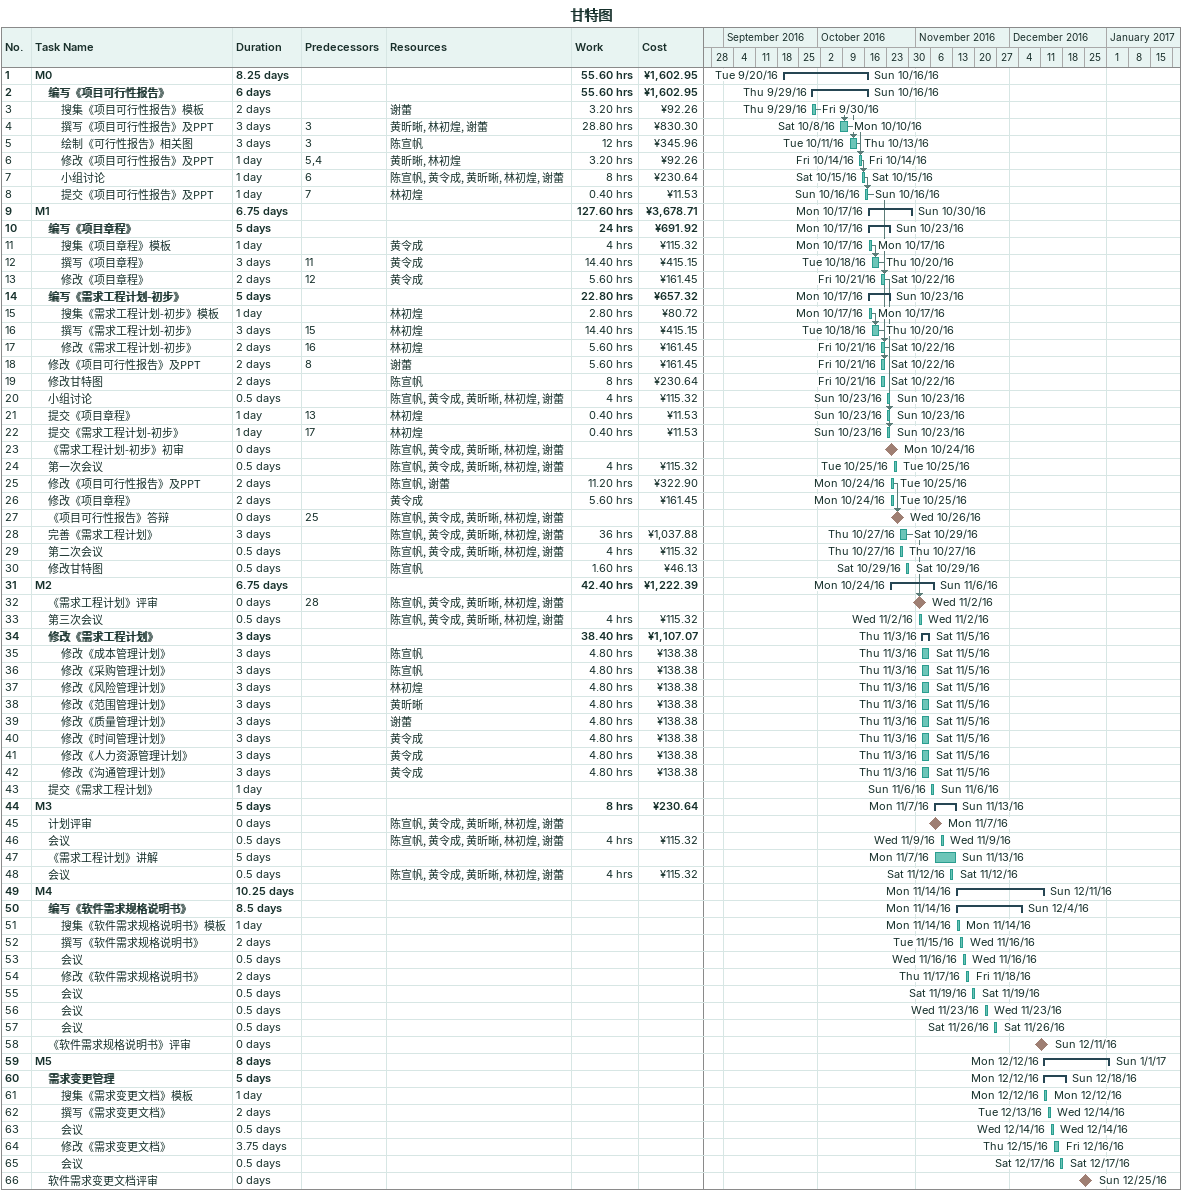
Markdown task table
甘特图

| ID | Level | Task | Duration | Start | Finish | Predecessors | Resources | Work (h) | Cost (¥) |
|---|---|---|---|---|---|---|---|---|---|
| 1 | 1 | **M0** | 8.25d | 2016-09-20 | 2016-10-16 |  |  | 55.60 | 1602.95 |
| 2 | 2 | **编写《项目可行性报告》** | 6d | 2016-09-29 | 2016-10-16 |  |  | 55.60 | 1602.95 |
| 3 | 3 | 搜集《项目可行性报告》模板 | 2d | 2016-09-29 | 2016-09-30 |  | 谢蕾 | 3.20 | 92.26 |
| 4 | 3 | 撰写《项目可行性报告》及PPT | 3d | 2016-10-08 | 2016-10-10 | 3 | 黄昕晰, 林初煌, 谢蕾 | 28.80 | 830.30 |
| 5 | 3 | 绘制《可行性报告》相关图 | 3d | 2016-10-11 | 2016-10-13 | 3 | 陈宣帆 | 12 | 345.96 |
| 6 | 3 | 修改《项目可行性报告》及PPT | 1d | 2016-10-14 | 2016-10-14 | 5, 4 | 黄昕晰, 林初煌 | 3.20 | 92.26 |
| 7 | 3 | 小组讨论 | 1d | 2016-10-15 | 2016-10-15 | 6 | 陈宣帆, 黄令成, 黄昕晰, 林初煌, 谢蕾 | 8 | 230.64 |
| 8 | 3 | 提交《项目可行性报告》及PPT | 1d | 2016-10-16 | 2016-10-16 | 7 | 林初煌 | 0.40 | 11.53 |
| 9 | 1 | **M1** | 6.75d | 2016-10-17 | 2016-10-30 |  |  | 127.60 | 3678.71 |
| 10 | 2 | **编写《项目章程》** | 5d | 2016-10-17 | 2016-10-23 |  |  | 24 | 691.92 |
| 11 | 3 | 搜集《项目章程》模板 | 1d | 2016-10-17 | 2016-10-17 |  | 黄令成 | 4 | 115.32 |
| 12 | 3 | 撰写《项目章程》 | 3d | 2016-10-18 | 2016-10-20 | 11 | 黄令成 | 14.40 | 415.15 |
| 13 | 3 | 修改《项目章程》 | 2d | 2016-10-21 | 2016-10-22 | 12 | 黄令成 | 5.60 | 161.45 |
| 14 | 2 | **编写《需求工程计划-初步》** | 5d | 2016-10-17 | 2016-10-23 |  |  | 22.80 | 657.32 |
| 15 | 3 | 搜集《需求工程计划-初步》模板 | 1d | 2016-10-17 | 2016-10-17 |  | 林初煌 | 2.80 | 80.72 |
| 16 | 3 | 撰写《需求工程计划-初步》 | 3d | 2016-10-18 | 2016-10-20 | 15 | 林初煌 | 14.40 | 415.15 |
| 17 | 3 | 修改《需求工程计划-初步》 | 2d | 2016-10-21 | 2016-10-22 | 16 | 林初煌 | 5.60 | 161.45 |
| 18 | 2 | 修改《项目可行性报告》及PPT | 2d | 2016-10-21 | 2016-10-22 | 8 | 谢蕾 | 5.60 | 161.45 |
| 19 | 2 | 修改甘特图 | 2d | 2016-10-21 | 2016-10-22 |  | 陈宣帆 | 8 | 230.64 |
| 20 | 2 | 小组讨论 | 0.5d | 2016-10-23 | 2016-10-23 |  | 陈宣帆, 黄令成, 黄昕晰, 林初煌, 谢蕾 | 4 | 115.32 |
| 21 | 2 | 提交《项目章程》 | 1d | 2016-10-23 | 2016-10-23 | 13 | 林初煌 | 0.40 | 11.53 |
| 22 | 2 | 提交《需求工程计划-初步》 | 1d | 2016-10-23 | 2016-10-23 | 17 | 林初煌 | 0.40 | 11.53 |
| 23 | 2 | 《需求工程计划-初步》初审 | 0d | 2016-10-24 | 2016-10-24 |  | 陈宣帆, 黄令成, 黄昕晰, 林初煌, 谢蕾 |  |  |
| 24 | 2 | 第一次会议 | 0.5d | 2016-10-25 | 2016-10-25 |  | 陈宣帆, 黄令成, 黄昕晰, 林初煌, 谢蕾 | 4 | 115.32 |
| 25 | 2 | 修改《项目可行性报告》及PPT | 2d | 2016-10-24 | 2016-10-25 |  | 陈宣帆, 谢蕾 | 11.20 | 322.90 |
| 26 | 2 | 修改《项目章程》 | 2d | 2016-10-24 | 2016-10-25 |  | 黄令成 | 5.60 | 161.45 |
| 27 | 2 | 《项目可行性报告》答辩 | 0d | 2016-10-26 | 2016-10-26 | 25 | 陈宣帆, 黄令成, 黄昕晰, 林初煌, 谢蕾 |  |  |
| 28 | 2 | 完善《需求工程计划》 | 3d | 2016-10-27 | 2016-10-29 |  | 陈宣帆, 黄令成, 黄昕晰, 林初煌, 谢蕾 | 36 | 1037.88 |
| 29 | 2 | 第二次会议 | 0.5d | 2016-10-27 | 2016-10-27 |  | 陈宣帆, 黄令成, 黄昕晰, 林初煌, 谢蕾 | 4 | 115.32 |
| 30 | 2 | 修改甘特图 | 0.5d | 2016-10-29 | 2016-10-29 |  | 陈宣帆 | 1.60 | 46.13 |
| 31 | 1 | **M2** | 6.75d | 2016-10-24 | 2016-11-06 |  |  | 42.40 | 1222.39 |
| 32 | 2 | 《需求工程计划》评审 | 0d | 2016-11-02 | 2016-11-02 | 28 | 陈宣帆, 黄令成, 黄昕晰, 林初煌, 谢蕾 |  |  |
| 33 | 2 | 第三次会议 | 0.5d | 2016-11-02 | 2016-11-02 |  | 陈宣帆, 黄令成, 黄昕晰, 林初煌, 谢蕾 | 4 | 115.32 |
| 34 | 2 | **修改《需求工程计划》** | 3d | 2016-11-03 | 2016-11-05 |  |  | 38.40 | 1107.07 |
| 35 | 3 | 修改《成本管理计划》 | 3d | 2016-11-03 | 2016-11-05 |  | 陈宣帆 | 4.80 | 138.38 |
| 36 | 3 | 修改《采购管理计划》 | 3d | 2016-11-03 | 2016-11-05 |  | 陈宣帆 | 4.80 | 138.38 |
| 37 | 3 | 修改《风险管理计划》 | 3d | 2016-11-03 | 2016-11-05 |  | 林初煌 | 4.80 | 138.38 |
| 38 | 3 | 修改《范围管理计划》 | 3d | 2016-11-03 | 2016-11-05 |  | 黄昕晰 | 4.80 | 138.38 |
| 39 | 3 | 修改《质量管理计划》 | 3d | 2016-11-03 | 2016-11-05 |  | 谢蕾 | 4.80 | 138.38 |
| 40 | 3 | 修改《时间管理计划》 | 3d | 2016-11-03 | 2016-11-05 |  | 黄令成 | 4.80 | 138.38 |
| 41 | 3 | 修改《人力资源管理计划》 | 3d | 2016-11-03 | 2016-11-05 |  | 黄令成 | 4.80 | 138.38 |
| 42 | 3 | 修改《沟通管理计划》 | 3d | 2016-11-03 | 2016-11-05 |  | 黄令成 | 4.80 | 138.38 |
| 43 | 2 | 提交《需求工程计划》 | 1d | 2016-11-06 | 2016-11-06 |  |  |  |  |
| 44 | 1 | **M3** | 5d | 2016-11-07 | 2016-11-13 |  |  | 8 | 230.64 |
| 45 | 2 | 计划评审 | 0d | 2016-11-07 | 2016-11-07 |  | 陈宣帆, 黄令成, 黄昕晰, 林初煌, 谢蕾 |  |  |
| 46 | 2 | 会议 | 0.5d | 2016-11-09 | 2016-11-09 |  | 陈宣帆, 黄令成, 黄昕晰, 林初煌, 谢蕾 | 4 | 115.32 |
| 47 | 2 | 《需求工程计划》讲解 | 5d | 2016-11-07 | 2016-11-13 |  |  |  |  |
| 48 | 2 | 会议 | 0.5d | 2016-11-12 | 2016-11-12 |  | 陈宣帆, 黄令成, 黄昕晰, 林初煌, 谢蕾 | 4 | 115.32 |
| 49 | 1 | **M4** | 10.25d | 2016-11-14 | 2016-12-11 |  |  |  |  |
| 50 | 2 | **编写《软件需求规格说明书》** | 8.5d | 2016-11-14 | 2016-12-04 |  |  |  |  |
| 51 | 3 | 搜集《软件需求规格说明书》模板 | 1d | 2016-11-14 | 2016-11-14 |  |  |  |  |
| 52 | 3 | 撰写《软件需求规格说明书》 | 2d | 2016-11-15 | 2016-11-16 |  |  |  |  |
| 53 | 3 | 会议 | 0.5d | 2016-11-16 | 2016-11-16 |  |  |  |  |
| 54 | 3 | 修改《软件需求规格说明书》 | 2d | 2016-11-17 | 2016-11-18 |  |  |  |  |
| 55 | 3 | 会议 | 0.5d | 2016-11-19 | 2016-11-19 |  |  |  |  |
| 56 | 3 | 会议 | 0.5d | 2016-11-23 | 2016-11-23 |  |  |  |  |
| 57 | 3 | 会议 | 0.5d | 2016-11-26 | 2016-11-26 |  |  |  |  |
| 58 | 2 | 《软件需求规格说明书》评审 | 0d | 2016-12-11 | 2016-12-11 |  |  |  |  |
| 59 | 1 | **M5** | 8d | 2016-12-12 | 2017-01-01 |  |  |  |  |
| 60 | 2 | **需求变更管理** | 5d | 2016-12-12 | 2016-12-18 |  |  |  |  |
| 61 | 3 | 搜集《需求变更文档》模板 | 1d | 2016-12-12 | 2016-12-12 |  |  |  |  |
| 62 | 3 | 撰写《需求变更文档》 | 2d | 2016-12-13 | 2016-12-14 |  |  |  |  |
| 63 | 3 | 会议 | 0.5d | 2016-12-14 | 2016-12-14 |  |  |  |  |
| 64 | 3 | 修改《需求变更文档》 | 3.75d | 2016-12-15 | 2016-12-16 |  |  |  |  |
| 65 | 3 | 会议 | 0.5d | 2016-12-17 | 2016-12-17 |  |  |  |  |
| 66 | 2 | 软件需求变更文档评审 | 0d | 2016-12-25 | 2016-12-25 |  |  |  |  |
